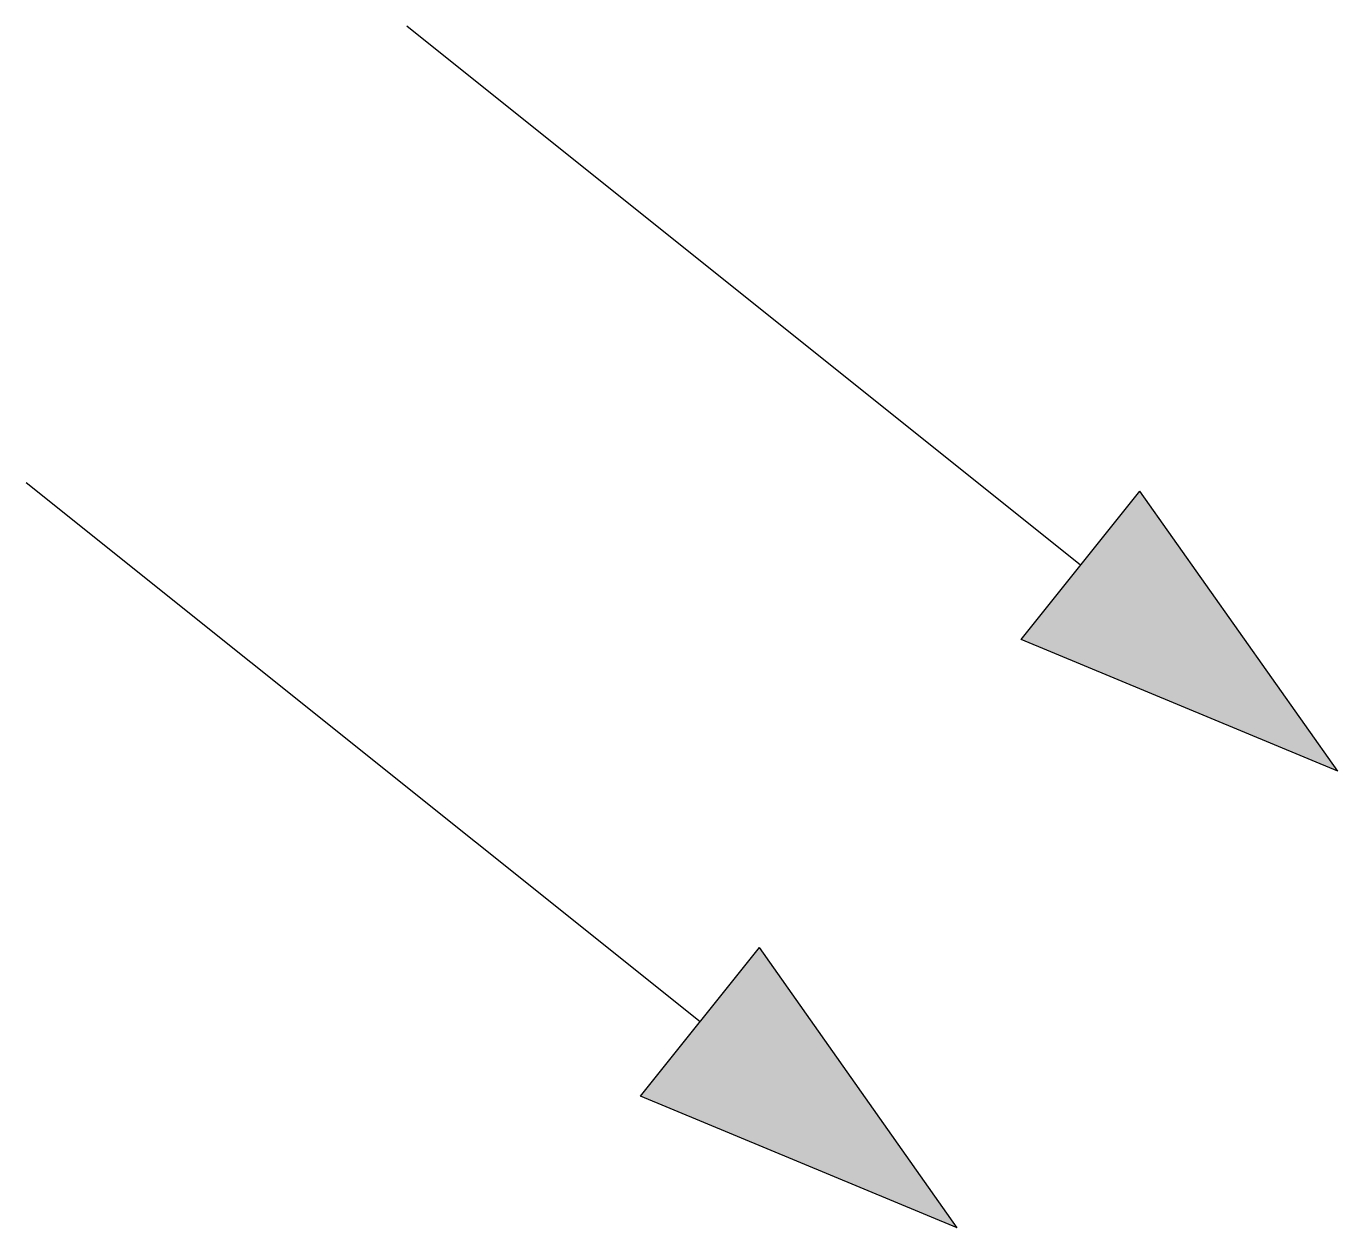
# Model space of a CAD drawing. Extents: x -1584.63 to -1581.19, y -881.55 to -878.39.
import ezdxf

# ---------------------------------------------------------------- set-up
doc = ezdxf.new("R2010")
doc.units = 0
doc.header["$LTSCALE"] = 0.3
doc.layers.add('SYMB_FIL', color=3, linetype='CONTINUOUS')

msp = doc.modelspace()

# ---------------------------------------------------------------- hatches: boundary and pattern name
at = {"layer": 'SYMB_FIL'}
for points in [[(-1582.0191, -880.0053), (-1581.1867, -880.3511), (-1581.7068, -879.6149)], [(-1583.0191, -881.2053), (-1582.1867, -881.5511), (-1582.7068, -880.8149)]]:
    msp.add_hatch(color=256, dxfattribs=at).paths.add_polyline_path(points)

# ---------------------------------------------------------------- linework, layer by layer
for p, q in [((-1581.863, -879.8101), (-1583.6339, -878.3933)), ((-1582.863, -881.0101), (-1584.6339, -879.5933)), ((-1582.0191, -880.0053), (-1581.7068, -879.6149)), ((-1581.1867, -880.3511), (-1581.7068, -879.6149)), ((-1581.1867, -880.3511), (-1582.0191, -880.0053)), ((-1583.0191, -881.2053), (-1582.7068, -880.8149)), ((-1582.1867, -881.5511), (-1582.7068, -880.8149)), ((-1582.1867, -881.5511), (-1583.0191, -881.2053))]:
    msp.add_line(p, q, dxfattribs=at)

doc.saveas('drawing.dxf')
